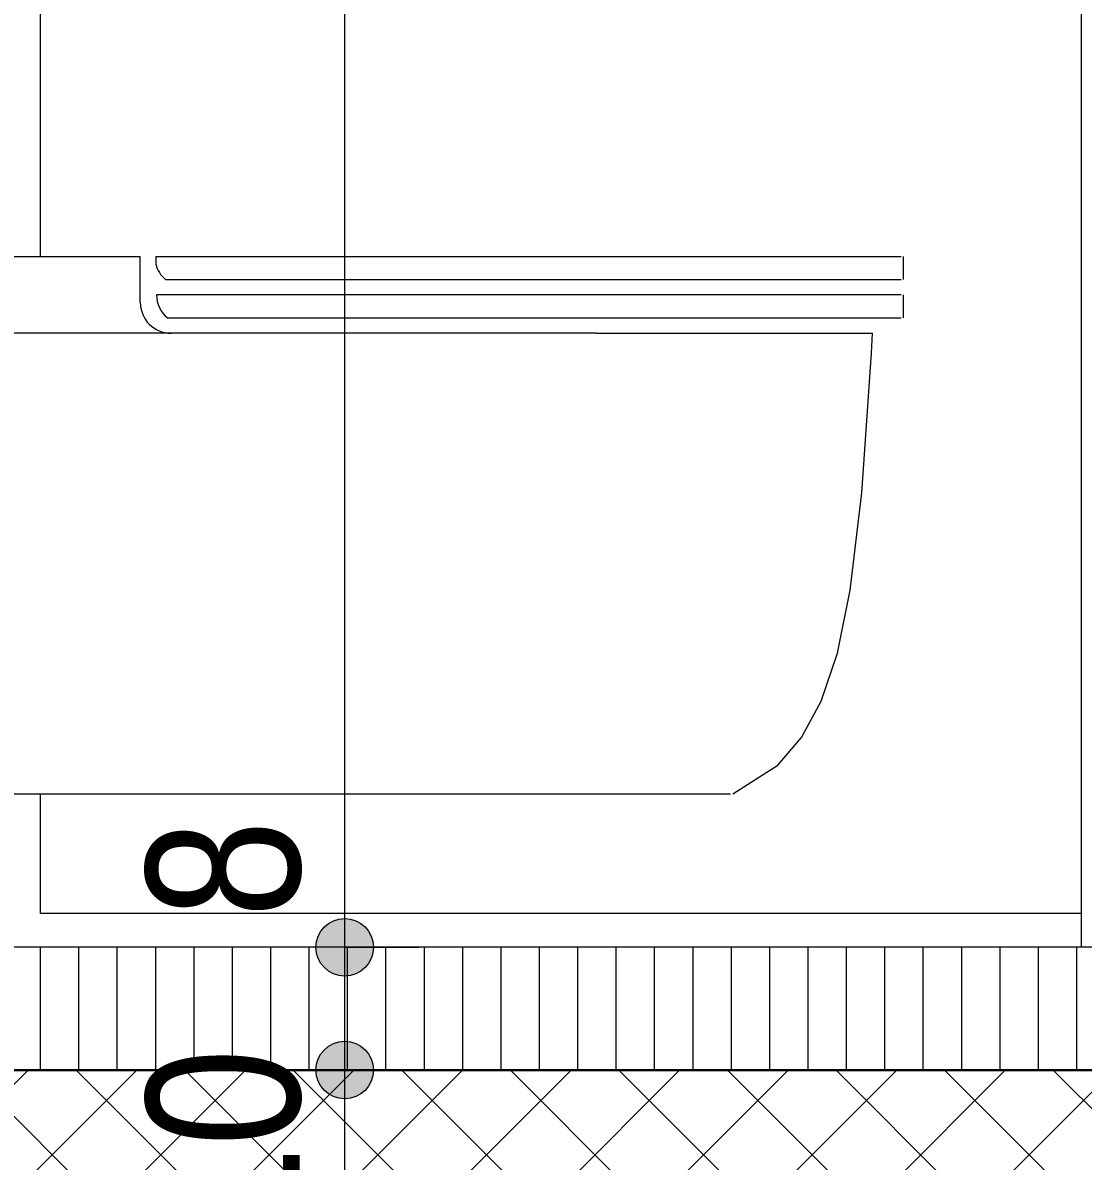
# Model space of a CAD drawing. Header units: centimetres. Extents: x -1882 to 51, y -197 to 807.
# Drawn here: x -657.8 to -588.7, y -5.9 to 68.2 of the extents above; entities that cross this region are included whole.
import ezdxf

# ---------------------------------------------------------------- set-up
doc = ezdxf.new("R2010")
doc.units = ezdxf.units.CM
doc.linetypes.add('Dash', pattern=[31.75, 15.875, -15.875])
for name, color, linetype, lineweight in [('A-ANNO-DIMS', 7, 'Continuous', 9), ('A-ANNO-DIMS-50', 7, 'Continuous', 9), ('A-FLOR-FNSH', 7, 'Continuous', 9), ('A-FLOR-LEVL', 7, 'Continuous', 9), ('A-FLOR-PATT', 7, 'Continuous', 9), ('P-SANR-FIXT', 7, 'Continuous', 9)]:
    doc.layers.add(name, color=color, linetype=linetype, lineweight=lineweight)
doc.styles.add('Arial Narrow', font='ARIALN.TTF', dxfattribs={"height": 10})
doc.dimstyles.new('TEC_DIM', dxfattribs={"dimscale": 30.48, "dimtxt": 10.23431, "dimasz": 0.492126, "dimexe": 0.393701, "dimexo": 0.246063, "dimgap": 0, "dimtad": 1, "dimdec": 0, "dimzin": 0, "dimdsep": 46, "dimtxsty": 'Arial Narrow', "dimblk1": 'DOTSMALL', "dimblk2": 'DOTSMALL', "dimsah": 1, "dimcen": 0.09, "dimazin": 0, "dimtfac": 1, "dimtdec": 4, "dimtix": 1, "dimtmove": 0, "dimatfit": 3, "dimfxl": 0, "dimtvp": 1, "dimtolj": 1, "dimtzin": 0, "dimarcsym": 0})
doc.dimstyles.new('TEC_DIM_2', dxfattribs={"dimscale": 30.48, "dimtxt": 10.23431, "dimasz": 0.492126, "dimexe": 0.393701, "dimexo": 0.246063, "dimgap": 0, "dimtad": 1, "dimdec": 0, "dimzin": 0, "dimdsep": 46, "dimtxsty": 'Arial Narrow', "dimblk1": 'DOTSMALL', "dimblk2": 'DOTSMALL', "dimsah": 1, "dimcen": 0.09, "dimazin": 0, "dimtfac": 1, "dimtdec": 4, "dimtix": 1, "dimtmove": 2, "dimatfit": 3, "dimfxl": 0, "dimtvp": 1, "dimtolj": 1, "dimtzin": 0, "dimarcsym": 0})

# ---------------------------------------------------------------- blocks, each defined once
blk = doc.blocks.new('WC 01 - WC-2236030-5-5')
at = {"layer": 'P-SANR-FIXT', "color": 253, "true_color": 0xaaaaaa}
for p, q in [((-659.143, 53), (-650.143, 53)), ((-659.143, 48), (-659.143, 53)), ((-650.143, 50), (-650.143, 53)), ((-649.143, 53), (-620.443, 53)), ((-649.143, 53), (-649.143, 52.497)), ((-620.443, 53), (-600.589, 53)), ((-600.443, 51.5), (-600.443, 53)), ((-648.505, 51.5), (-620.443, 51.5)), ((-620.443, 51.5), (-600.589, 51.5)), ((-620.443, 50.5), (-649.08, 50.5)), ((-600.589, 50.5), (-620.443, 50.5)), ((-600.443, 49), (-600.443, 50.5)), ((-648.38, 49), (-620.443, 49)), ((-620.443, 49), (-600.589, 49)), ((-648.143, 48), (-659.143, 48)), ((-620.443, 48), (-648.143, 48)), ((-620.443, 48), (-602.443, 48)), ((-659.143, 18), (-620.443, 18)), ((-620.443, 18), (-611.694, 18))]:
    blk.add_line(p, q, dxfattribs=at)
at = {"layer": 'P-SANR-FIXT', "color": 253, "true_color": 0xaaaaaa, "flags": 128}
blk.add_lwpolyline([(-611.559, 18), (-608.618, 19.852), (-607.066, 21.669), (-605.797, 24.03), (-604.723, 27.157), (-603.902, 31.263), (-603.156, 37.601), (-602.513, 46.707), (-602.443, 48)], dxfattribs=at)
at = {"layer": 'P-SANR-FIXT', "color": 253, "true_color": 0xaaaaaa}
for centre, radius, start, end in [((-647.293, 52.978), 1.912, 194.5849, 230.646), ((-647.168, 50.478), 1.912, 179.354, 230.646), ((-648.143, 50), 2, 180, 270)]:
    blk.add_arc(centre, radius, start, end, dxfattribs=at)
blk.add_open_spline([(-659.143, 18), (-659.143, 19.405), (-659.143, 23.797), (-659.143, 30.163), (-659.143, 48)], degree=3, knots=[0, 0, 0, 0, 0.1687215, 0.4964137, 0.4964137, 0.4964137, 0.4964137], dxfattribs=at)
blk = doc.blocks.new('VITRINA - ВИТРИНА 80х240-2367799-5-5')
at = {"layer": 'P-SANR-FIXT', "color": 253, "true_color": 0xaaaaaa}
for p, q in [((-656.643, 53), (-656.643, 245.8)), ((-588.843, 10.2), (-588.843, 245.8)), ((-656.643, 10.2), (-656.643, 18)), ((-588.843, 10.2), (-656.643, 10.2)), ((-588.843, 8), (-588.843, 10.2))]:
    blk.add_line(p, q, dxfattribs=at)
blk = doc.blocks.new('DIMBLOCK23-5-5')
at = {"layer": 'A-ANNO-DIMS-50', "transparency": 16777216}
h = blk.add_hatch(color=256, dxfattribs=at)
edge = h.paths.add_edge_path()
edge.add_arc((-636.83, 0), 1.875, 0, 360)
h = blk.add_hatch(color=256, dxfattribs=at)
edge = h.paths.add_edge_path()
edge.add_arc((-636.83, -10), 1.875, 0, 360)
for p, q in [((-631.982, 0), (-648.83, 0)), ((-636.83, -10), (-636.83, 0)), ((-636.83, 0), (-631.982, 0)), ((-631.982, -10), (-648.83, -10)), ((-636.83, -10), (-631.982, -10))]:
    blk.add_line(p, q, dxfattribs=at)
for centre in [(-636.83, 0), (-636.83, -10)]:
    blk.add_circle(centre, 1.875, dxfattribs=at)
at = {"layer": 'A-ANNO-DIMS-50', "color": 0, "transparency": 16777216, "insert": (-649.754, -11.336), "char_height": 10, "width": 15.20526, "attachment_point": 1, "rotation": 90, "line_spacing_factor": 0.974696, "style": 'Arial Narrow'}
blk.add_mtext('10', dxfattribs=at)
blk = doc.blocks.new('_DotSmall')
at = {"color": 0, "linetype": 'ByBlock', "const_width": 0.5}
blk.add_lwpolyline([(-0.0625, 0, 1), (0.0625, 0, 1)], format="xyb", close=True, dxfattribs=at)
blk = doc.blocks.new('DIMBLOCK24-5-5')
at = {"layer": 'A-ANNO-DIMS-50', "transparency": 16777216}
h = blk.add_hatch(color=256, dxfattribs=at)
edge = h.paths.add_edge_path()
edge.add_arc((-636.83, 8), 1.875, 0, 360)
h = blk.add_hatch(color=256, dxfattribs=at)
edge = h.paths.add_edge_path()
edge.add_arc((-636.83, 0), 1.875, 0, 360)
for p, q in [((-631.982, 8), (-648.83, 8)), ((-636.83, 0), (-636.83, 8)), ((-636.83, 8), (-631.982, 8)), ((-631.982, 0), (-648.83, 0)), ((-636.83, 0), (-631.982, 0))]:
    blk.add_line(p, q, dxfattribs=at)
for centre in [(-636.83, 8), (-636.83, 0)]:
    blk.add_circle(centre, 1.875, dxfattribs=at)
at = {"layer": 'A-ANNO-DIMS-50', "color": 0, "transparency": 16777216, "insert": (-649.754, 9.921), "char_height": 10, "width": 7.60263, "attachment_point": 1, "rotation": 90, "line_spacing_factor": 0.974696, "style": 'Arial Narrow'}
blk.add_mtext('\\fArial Narrow|b0|i0|c204|p34|;8', dxfattribs=at)
blk = doc.blocks.new('DIMBLOCK25-5-5')
at = {"layer": 'A-ANNO-DIMS-50', "transparency": 16777216}
h = blk.add_hatch(color=256, dxfattribs=at)
edge = h.paths.add_edge_path()
edge.add_arc((-636.83, 248), 1.875, 0, 360)
h = blk.add_hatch(color=256, dxfattribs=at)
edge = h.paths.add_edge_path()
edge.add_arc((-636.83, 8), 1.875, 0, 360)
for p, q in [((-631.982, 248), (-648.83, 248)), ((-636.83, 8), (-636.83, 248)), ((-636.83, 248), (-631.982, 248)), ((-631.982, 8), (-648.83, 8)), ((-636.83, 8), (-631.982, 8))]:
    blk.add_line(p, q, dxfattribs=at)
for centre in [(-636.83, 248), (-636.83, 8)]:
    blk.add_circle(centre, 1.875, dxfattribs=at)
at = {"layer": 'A-ANNO-DIMS-50', "color": 0, "transparency": 16777216, "insert": (-649.754, 118.497), "char_height": 10, "width": 22.80789, "attachment_point": 1, "rotation": 90, "line_spacing_factor": 0.974696, "style": 'Arial Narrow'}
blk.add_mtext('240', dxfattribs=at)

msp = doc.modelspace()

# ---------------------------------------------------------------- hatches: boundary and pattern name
at = {"layer": 'A-FLOR-PATT', "true_color": 0x787878}
h = msp.add_hatch(dxfattribs=at)
h.set_pattern_fill('FP1_4', color=8, style=0, pattern_type=2)
h.set_pattern_definition([(270, (-1004.143, 8), (2.5, 2e-16), [])])
h.paths.add_polyline_path([(-684.143, 0), (-466.143, 0), (-466.143, 8), (-662.893, 8), (-662.893, 0.85), (-662.813, 0.85), (-662.813, 0.55), (-667.653, 0.605), (-667.653, 3.6), (-667.393, 3.6), (-667.393, 8), (-684.143, 8)])
h.paths.add_polyline_path([(-263.643, 0), (-249.143, 0), (-249.143, 8), (-454.143, 8), (-454.143, 0), (-270.965, 0)])
at = {"layer": 'A-FLOR-PATT'}
h = msp.add_hatch(dxfattribs=at)
h.set_pattern_fill('FP1_8', color=256, style=0, pattern_type=2)
h.set_pattern_definition([(45, (-1066.009, 333.896), (-3.535534, 3.535534), []), (135, (-1066.009, 333.896), (-3.535534, -3.535534), [])])
h.paths.add_polyline_path([(-674.143, -10), (-224.143, -10), (-224.143, 0), (-697.271, 0), (-697.271, -10), (-684.143, -10)])

# ---------------------------------------------------------------- linework, layer by layer
at = {"layer": 'A-FLOR-FNSH'}
msp.add_line((-466.143, 8), (-662.893, 8), dxfattribs=at)
at = {"layer": 'A-FLOR-FNSH', "lineweight": 30}
msp.add_line((-684.143, 0), (-466.143, 0), dxfattribs=at)
at = {"layer": 'A-FLOR-LEVL', "linetype": 'Dash'}
msp.add_line((-1881.558, 0), (-17.458, 0), dxfattribs=at)

# ---------------------------------------------------------------- block references
at = {"layer": 'P-SANR-FIXT', "color": 253, "true_color": 0xaaaaaa}
for name in ['VITRINA - ВИТРИНА 80х240-2367799-5-5', 'WC 01 - WC-2236030-5-5']:
    msp.add_blockref(name, (0, 0), dxfattribs=at)

# ---------------------------------------------------------------- dimensions: what is measured, and where the dimension line sits
at = {"layer": 'A-ANNO-DIMS'}
for base, p1, p2, override, picture, middle in [((-636.83, 248), (-639.482, 8), (-639.482, 248), {"dimpost": '<>', "dimfxl": 240}, 'DIMBLOCK25-5-5', (-641.936, 128)), ((-636.83, 0), (-639.482, -10), (-639.482, 0), {"dimpost": '<>', "dimfxl": 10}, 'DIMBLOCK23-5-5', (-641.936, -5))]:
    dim = msp.add_linear_dim(base=base, p1=p1, p2=p2, angle=90, dimstyle='TEC_DIM', override=override, dxfattribs=at)
    dim.commit()
    dim.dimension.update_dxf_attribs({"geometry": picture, "text_midpoint": middle})
dim = msp.add_linear_dim(base=(-636.83, 8), p1=(-639.482, 0), p2=(-639.482, 8), angle=90, dimstyle='TEC_DIM_2', override={"dimpost": '<>', "dimfxl": 8}, dxfattribs=at)
dim.commit()
dim.dimension.update_dxf_attribs({"geometry": 'DIMBLOCK24-5-5', "text_midpoint": (-643.088, 13.722), "dimtype": 160, "text_rotation": 90})

doc.saveas('drawing.dxf')
